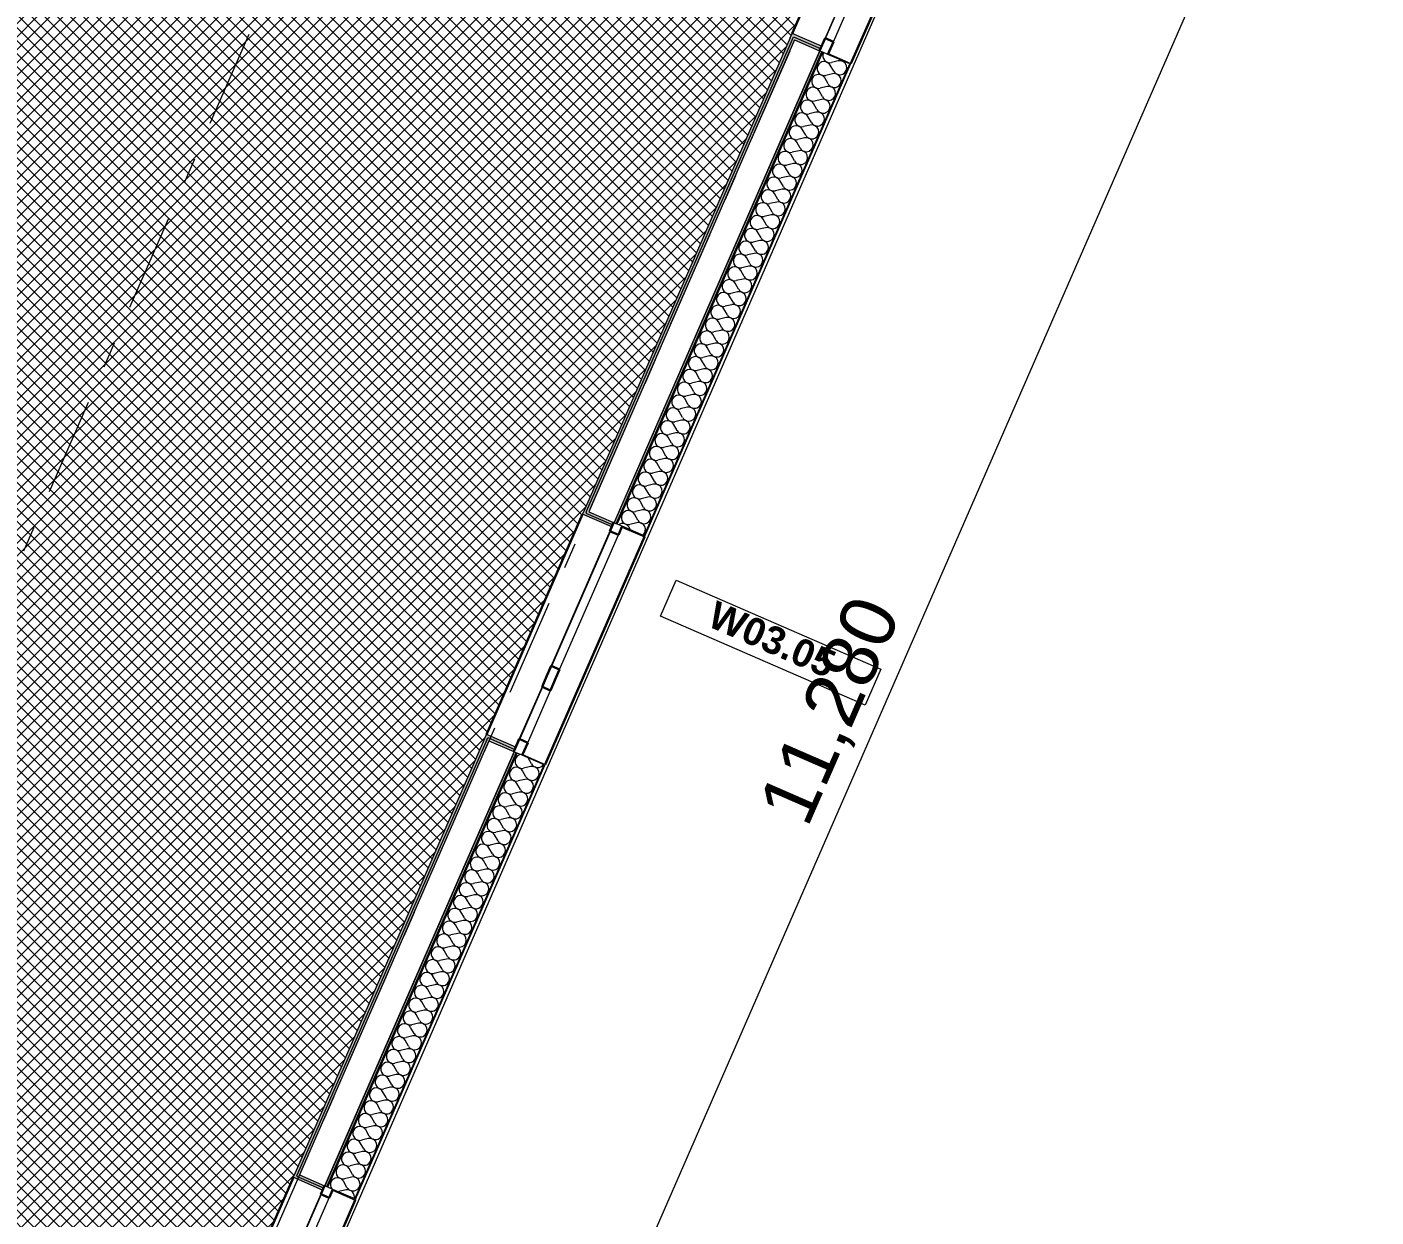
# Model space of a CAD drawing. Header units: millimetres. Extents: x -35034 to 431752, y -71616 to 25069.
# Drawn here: x 410645 to 417986, y -15288 to -8810 of the extents above; entities that cross this region are included whole.
import ezdxf
from ezdxf.enums import TextEntityAlignment as Align

# ---------------------------------------------------------------- set-up
doc = ezdxf.new("R2010")
doc.units = ezdxf.units.MM
doc.header["$MEASUREMENT"] = 0
doc.linetypes.add('Double Dashed', pattern=[1093.611073, 529.166651, -211.666656, 141.111112, -211.666656])
for name, color, linetype, lineweight, true_color in [('A-25-M_Wall_Int_Pen_No__102', 7, 'Continuous', 15, 0xcccccc), ('A-35-M_FFE_Fixed_Pen_No__64', 7, 'Continuous', 20, 0x606060), ('New_A-25-M_Wall_Ext_Pen_No__107', 7, 'Continuous', 15, 0xa6a6a6), ('New_A-25-M_Wall_Ext_Pen_No__147', 7, 'Continuous', 0, 0x606060), ('New_A-95-M-SFS_Edge_Pen_No__252', 7, 'Continuous', 13, 0xe8e8e8), ('New_ArchiCAD Windows_Pen_No__23', 7, 'Continuous', 30, 0x2a2a2a), ('New_ArchiCAD Windows_Pen_No__43', 7, 'Continuous', 30, 0x444444)]:
    doc.layers.add(name, color=color, linetype=linetype, lineweight=lineweight, true_color=true_color)
for name, color, linetype in [('New_A-15-MG_Structural_Grid', 7, 'Continuous'), ('New_A-25-M_Wall_Ext', 7, 'Continuous'), ('New_A-95-D_Dim_Grid.Dim', 7, 'Continuous'), ('New_ArchiCAD Windows', 7, 'Continuous')]:
    doc.layers.add(name, color=color, linetype=linetype)
for name, color, linetype, lineweight in [('New_A-15-MG_Structural_Grid_Pen_No__4', 7, 'Continuous', 20), ('New_A-25-M_Wall_Ext_Pen_No__1', 7, 'Continuous', 13), ('New_A-95-D_Dim_Grid.Dim_Pen_No__4', 7, 'Continuous', 20), ('New_A-95-P_Text_1_50_GA_Pen_No__1', 7, 'Continuous', 13), ('New_ArchiCAD Windows_Pen_No__1', 7, 'Continuous', 13), ('New_ArchiCAD Windows_Pen_No__83', 8, 'Continuous', 20)]:
    doc.layers.add(name, color=color, linetype=linetype, lineweight=lineweight)
doc.styles.add('GENERATED_STYLE_1', font='')
doc.styles.add('GENERATED_STYLE_4', font='')
doc.styles.get('GENERATED_STYLE_1').set_extended_font_data('Swis721 BT', bold=True)
doc.styles.get('GENERATED_STYLE_4').set_extended_font_data('Swis721 BT')
doc.dimstyles.new('GENERATED_STYLE__4', dxfattribs={"dimtxt": 300, "dimasz": 95, "dimexe": 0.18, "dimexo": 0, "dimgap": 0.09, "dimtad": 1, "dimdec": 0, "dimzin": 0, "dimdsep": 46, "dimtxsty": 'GENERATED_STYLE_4', "dimblk": 'ARROWHEAD_2', "dimblk1": 'ARROWHEAD_2', "dimblk2": 'ARROWHEAD_2', "dimcen": 0.09, "dimclrd": 7, "dimclre": 7, "dimclrt": 7, "dimadec": 0, "dimazin": 0, "dimtfac": 1, "dimtdec": 4, "dimtmove": 0, "dimatfit": 3, "dimfxl": 1, "dimtolj": 1, "dimtzin": 0, "dimarcsym": 0})
pattern_1 = [(0, (341458.06, 0), (0, 173.2051), [0, -100]), (0, (341508.06, 86.6), (0, 173.2051), [0, -100])]

# ---------------------------------------------------------------- blocks, each defined once
blk = doc.blocks.new('*X806', base_point=(341458.1, 0))
at = {"layer": 'New_A-25-M_Wall_Ext_Pen_No__107', "linetype": 'Continuous'}
for p, q in [((413384.5, -12836.3), (413347.4, -12845.1)), ((413390.6, -12822.3), (413371.8, -12789.2)), ((413354.1, -12906.1), (413317, -12914.9)), ((413360.1, -12892.2), (413341.3, -12859)), ((413323.6, -12976), (413286.5, -12984.7)), ((413329.7, -12962), (413310.9, -12928.9)), ((413293.1, -13045.8), (413256.1, -13054.6)), ((413299.2, -13031.8), (413280.4, -12998.7)), ((413238.3, -13171.5), (413219.5, -13138.4)), ((413262.7, -13115.7), (413225.6, -13124.4)), ((413268.8, -13101.7), (413250, -13068.6)), ((413207.9, -13241.4), (413189.1, -13208.2)), ((413232.2, -13185.5), (413195.2, -13194.3)), ((413177.4, -13311.2), (413158.6, -13278.1)), ((413201.8, -13255.3), (413164.7, -13264.1)), ((413147, -13381), (413128.2, -13347.9)), ((413171.3, -13325.2), (413134.3, -13333.9)), ((413116.5, -13450.9), (413097.7, -13417.8)), ((413140.9, -13395), (413103.8, -13403.8)), ((413086.1, -13520.7), (413067.3, -13487.6)), ((413110.4, -13464.9), (413073.4, -13473.6)), ((413055.6, -13590.6), (413036.8, -13557.4)), ((413080, -13534.7), (413042.9, -13543.5)), ((413025.2, -13660.4), (413006.4, -13627.3)), ((413049.5, -13604.5), (413012.4, -13613.3)), ((412994.7, -13730.2), (412975.9, -13697.1)), ((413019.1, -13674.4), (412982, -13683.1)), ((412964.2, -13800.1), (412945.4, -13767)), ((412988.6, -13744.2), (412951.5, -13753)), ((412933.8, -13869.9), (412915, -13836.8)), ((412958.2, -13814.1), (412921.1, -13822.8)), ((412903.3, -13939.8), (412884.5, -13906.6)), ((412927.7, -13883.9), (412890.6, -13892.7)), ((412872.9, -14009.6), (412854.1, -13976.5)), ((412897.3, -13953.7), (412860.2, -13962.5)), ((412836.3, -14093.4), (412799.3, -14102.2)), ((412842.4, -14079.4), (412823.6, -14046.3)), ((412866.8, -14023.6), (412829.7, -14032.3)), ((412805.9, -14163.2), (412768.8, -14172)), ((412812, -14149.3), (412793.2, -14116.1)), ((412775.4, -14233.1), (412738.4, -14241.9)), ((412781.5, -14219.1), (412762.7, -14186)), ((412745, -14302.9), (412707.9, -14311.7)), ((412751.1, -14289), (412732.3, -14255.8)), ((412714.5, -14372.8), (412677.5, -14381.5)), ((412720.6, -14358.8), (412701.8, -14325.7)), ((412684.1, -14442.6), (412647, -14451.4)), ((412690.2, -14428.6), (412671.4, -14395.5)), ((412629.3, -14568.3), (412610.5, -14535.2)), ((412653.6, -14512.4), (412616.6, -14521.2)), ((412659.7, -14498.5), (412640.9, -14465.3)), ((412598.8, -14638.2), (412580, -14605)), ((412623.2, -14582.3), (412586.1, -14591.1)), ((412568.4, -14708), (412549.6, -14674.9)), ((412592.7, -14652.1), (412555.6, -14660.9)), ((412537.9, -14777.8), (412519.1, -14744.7)), ((412562.3, -14722), (412525.2, -14730.7)), ((412507.4, -14847.7), (412488.6, -14814.5)), ((412531.8, -14791.8), (412494.7, -14800.6)), ((412477, -14917.5), (412458.2, -14884.4)), ((412501.4, -14861.6), (412464.3, -14870.4)), ((412446.5, -14987.4), (412427.7, -14954.2)), ((412470.9, -14931.5), (412433.8, -14940.3)), ((412416.1, -15057.2), (412397.3, -15024.1)), ((412440.4, -15001.3), (412403.4, -15010.1)), ((412385.6, -15127), (412366.8, -15093.9)), ((412410, -15071.2), (412372.9, -15079.9)), ((412379.5, -15141), (412342.5, -15149.8))]:
    blk.add_line(p, q, dxfattribs=at)
for centre, start, end in [((413338.7, -12808), 103.11837, 156.44041), ((413308.2, -12877.8), 29.57052, 156.44041), ((413338.7, -12808), 156.44041, 283.31031), ((413393.3, -12873.4), 209.57052, 103.31031), ((413338.7, -12808), 29.57052, 29.76255), ((413423.7, -12803.5), 209.57052, 325.02077), ((413277.8, -12947.7), 29.57052, 156.44041), ((413308.2, -12877.8), 156.44041, 283.31031), ((413362.8, -12943.2), 209.57052, 103.31031), ((413247.3, -13017.5), 29.57052, 156.44041), ((413277.8, -12947.7), 156.44041, 283.31031), ((413332.4, -13013), 209.57052, 103.31031), ((413216.9, -13087.4), 29.57052, 156.44041), ((413247.3, -13017.5), 156.44041, 283.31031), ((413301.9, -13082.9), 209.57052, 103.31031), ((413186.4, -13157.2), 29.57052, 156.44041), ((413216.9, -13087.4), 156.44041, 283.31031), ((413271.5, -13152.7), 209.57052, 103.31031), ((413155.9, -13227), 156.44041, 283.31031), ((413155.9, -13227), 29.57052, 156.44041), ((413186.4, -13157.2), 156.44041, 283.31031), ((413241, -13222.6), 209.57052, 103.31031), ((413125.5, -13296.9), 156.44041, 283.31031), ((413125.5, -13296.9), 29.57052, 156.44041), ((413210.6, -13292.4), 209.57052, 103.31031), ((413095, -13366.7), 156.44041, 283.31031), ((413095, -13366.7), 29.57052, 156.44041), ((413180.1, -13362.2), 209.57052, 103.31031), ((413064.6, -13436.6), 156.44041, 283.31031), ((413064.6, -13436.6), 29.57052, 156.44041), ((413149.6, -13432.1), 209.57052, 103.31031), ((413034.1, -13506.4), 156.44041, 283.31031), ((413034.1, -13506.4), 29.57052, 156.44041), ((413119.2, -13501.9), 209.57052, 103.31031), ((413003.7, -13576.2), 156.44041, 283.31031), ((413003.7, -13576.2), 29.57052, 156.44041), ((413088.7, -13571.8), 209.57052, 103.31031), ((412973.2, -13646.1), 156.44041, 283.31031), ((412973.2, -13646.1), 29.57052, 156.44041), ((413058.3, -13641.6), 209.57052, 103.31031), ((412942.8, -13715.9), 156.44041, 283.31031), ((412942.8, -13715.9), 29.57052, 156.44041), ((413027.8, -13711.4), 209.57052, 103.31031), ((412912.3, -13785.7), 156.44041, 283.31031), ((412912.3, -13785.7), 29.57052, 156.44041), ((412997.4, -13781.3), 209.57052, 103.31031), ((412881.9, -13855.6), 156.44041, 283.31031), ((412881.9, -13855.6), 29.57052, 156.44041), ((412966.9, -13851.1), 209.57052, 103.31031), ((412851.4, -13925.4), 156.44041, 283.31031), ((412851.4, -13925.4), 29.57052, 156.44041), ((412936.5, -13921), 209.57052, 103.31031), ((412821, -13995.3), 156.44041, 283.31031), ((412821, -13995.3), 29.57052, 156.44041), ((412906, -13990.8), 209.57052, 103.31031), ((412790.5, -14065.1), 156.44041, 283.31031), ((412790.5, -14065.1), 29.57052, 156.44041), ((412845.1, -14130.5), 209.57052, 103.31031), ((412875.6, -14060.6), 209.57052, 103.31031), ((412729.6, -14204.8), 29.57052, 156.44041), ((412760, -14134.9), 156.44041, 283.31031), ((412760, -14134.9), 29.57052, 156.44041), ((412814.7, -14200.3), 209.57052, 103.31031), ((412699.1, -14274.6), 29.57052, 156.44041), ((412729.6, -14204.8), 156.44041, 283.31031), ((412784.2, -14270.2), 209.57052, 103.31031), ((412668.7, -14344.5), 29.57052, 156.44041), ((412699.1, -14274.6), 156.44041, 283.31031), ((412753.8, -14340), 209.57052, 103.31031), ((412638.2, -14414.3), 29.57052, 156.44041), ((412668.7, -14344.5), 156.44041, 283.31031), ((412723.3, -14409.8), 209.57052, 103.31031), ((412607.8, -14484.1), 29.57052, 156.44041), ((412638.2, -14414.3), 156.44041, 283.31031), ((412692.8, -14479.7), 209.57052, 103.31031), ((412577.3, -14554), 29.57052, 156.44041), ((412607.8, -14484.1), 156.44041, 283.31031), ((412662.4, -14549.5), 209.57052, 103.31031), ((412546.9, -14623.8), 156.44041, 283.31031), ((412546.9, -14623.8), 29.57052, 156.44041), ((412577.3, -14554), 156.44041, 283.31031), ((412631.9, -14619.4), 209.57052, 103.31031), ((412516.4, -14693.7), 156.44041, 283.31031), ((412516.4, -14693.7), 29.57052, 156.44041), ((412601.5, -14689.2), 209.57052, 103.31031), ((412486, -14763.5), 156.44041, 283.31031), ((412486, -14763.5), 29.57052, 156.44041), ((412571, -14759), 209.57052, 103.31031), ((412455.5, -14833.3), 156.44041, 283.31031), ((412455.5, -14833.3), 29.57052, 156.44041), ((412540.6, -14828.9), 209.57052, 103.31031), ((412425.1, -14903.2), 156.44041, 283.31031), ((412425.1, -14903.2), 29.57052, 156.44041), ((412510.1, -14898.7), 209.57052, 103.31031), ((412394.6, -14973), 156.44041, 283.31031), ((412394.6, -14973), 29.57052, 156.44041), ((412479.7, -14968.6), 209.57052, 103.31031), ((412364.2, -15042.9), 156.44041, 283.31031), ((412364.2, -15042.9), 29.57052, 156.44041), ((412449.2, -15038.4), 209.57052, 103.31031), ((412333.7, -15112.7), 156.44041, 215.46251), ((412333.7, -15112.7), 29.57052, 156.44041), ((412418.8, -15108.2), 209.57052, 103.31031), ((412333.7, -15112.7), 277.41831, 283.31031), ((412388.3, -15178.1), 344.6407, 103.31031)]:
    blk.add_arc(centre, 38.1, start, end, dxfattribs=at)
blk = doc.blocks.new('*X807', base_point=(341458.1, 0))
at = {"layer": 'New_A-25-M_Wall_Ext_Pen_No__107', "linetype": 'Continuous'}
for p, q in [((415035.1, -9051), (415016.3, -9017.9)), ((415059.5, -8995.1), (415022.4, -9003.9)), ((415004.6, -9120.8), (414985.8, -9087.7)), ((415029, -9065), (414991.9, -9073.7)), ((414974.2, -9190.7), (414955.4, -9157.5)), ((414998.5, -9134.8), (414961.5, -9143.6)), ((414943.7, -9260.5), (414924.9, -9227.4)), ((414968.1, -9204.6), (414931, -9213.4)), ((414913.3, -9330.3), (414894.5, -9297.2)), ((414937.6, -9274.5), (414900.6, -9283.2)), ((414882.8, -9400.2), (414864, -9367.1)), ((414907.2, -9344.3), (414870.1, -9353.1)), ((414852.4, -9470), (414833.6, -9436.9)), ((414876.7, -9414.2), (414839.7, -9422.9)), ((414821.9, -9539.9), (414803.1, -9506.7)), ((414846.3, -9484), (414809.2, -9492.8)), ((414791.5, -9609.7), (414772.7, -9576.6)), ((414815.8, -9553.8), (414778.8, -9562.6)), ((414761, -9679.5), (414742.2, -9646.4)), ((414785.4, -9623.7), (414748.3, -9632.4)), ((414724.5, -9763.4), (414687.4, -9772.1)), ((414730.6, -9749.4), (414711.8, -9716.3)), ((414754.9, -9693.5), (414717.8, -9702.3)), ((414694, -9833.2), (414656.9, -9842)), ((414700.1, -9819.2), (414681.3, -9786.1)), ((414663.6, -9903), (414626.5, -9911.8)), ((414669.6, -9889.1), (414650.8, -9855.9)), ((414633.1, -9972.9), (414596, -9981.6)), ((414639.2, -9958.9), (414620.4, -9925.8)), ((414602.6, -10042.7), (414565.6, -10051.5)), ((414608.7, -10028.7), (414589.9, -9995.6)), ((414572.2, -10112.6), (414535.1, -10121.3)), ((414578.3, -10098.6), (414559.5, -10065.5)), ((414541.7, -10182.4), (414504.7, -10191.2)), ((414547.8, -10168.4), (414529, -10135.3)), ((414486.9, -10308.1), (414468.1, -10275)), ((414511.3, -10252.2), (414474.2, -10261)), ((414517.4, -10238.3), (414498.6, -10205.1)), ((414456.5, -10377.9), (414437.7, -10344.8)), ((414480.8, -10322.1), (414443.8, -10330.8)), ((414426, -10447.8), (414407.2, -10414.6)), ((414450.4, -10391.9), (414413.3, -10400.7)), ((414395.6, -10517.6), (414376.8, -10484.5)), ((414419.9, -10461.8), (414382.9, -10470.5)), ((414365.1, -10587.5), (414346.3, -10554.3)), ((414389.5, -10531.6), (414352.4, -10540.4)), ((414334.7, -10657.3), (414315.9, -10624.2)), ((414359, -10601.4), (414321.9, -10610.2)), ((414304.2, -10727.1), (414285.4, -10694)), ((414328.6, -10671.3), (414291.5, -10680)), ((414273.8, -10797), (414255, -10763.8)), ((414298.1, -10741.1), (414261, -10749.9)), ((414243.3, -10866.8), (414224.5, -10833.7)), ((414267.7, -10810.9), (414230.6, -10819.7)), ((414212.8, -10936.7), (414194, -10903.5)), ((414237.2, -10880.8), (414200.1, -10889.6)), ((414182.4, -11006.5), (414163.6, -10973.4)), ((414206.8, -10950.6), (414169.7, -10959.4)), ((414151.9, -11076.3), (414133.1, -11043.2)), ((414176.3, -11020.5), (414139.2, -11029.2)), ((414121.5, -11146.2), (414102.7, -11113)), ((414145.8, -11090.3), (414108.8, -11099.1)), ((414084.9, -11230), (414047.9, -11238.8)), ((414091, -11216), (414072.2, -11182.9)), ((414115.4, -11160.1), (414078.3, -11168.9)), ((414054.5, -11299.8), (414017.4, -11308.6)), ((414060.6, -11285.9), (414041.8, -11252.7)), ((414024, -11369.7), (413987, -11378.4)), ((414030.1, -11355.7), (414011.3, -11322.6)), ((413993.6, -11439.5), (413956.5, -11448.3)), ((413999.7, -11425.5), (413980.9, -11392.4)), ((413963.1, -11509.3), (413926.1, -11518.1)), ((413969.2, -11495.4), (413950.4, -11462.2)), ((413929.3, -11548.5), (413920, -11532.1))]:
    blk.add_line(p, q, dxfattribs=at)
for centre, start, end in [((415013.6, -8966.8), 156.44041, 283.31031), ((415013.6, -8966.8), 152.5624, 156.44041), ((414983.2, -9036.7), 156.44041, 283.31031), ((414983.2, -9036.7), 29.57052, 156.44041), ((415068.2, -9032.2), 209.57052, 103.31031), ((415098.7, -8962.4), 225.24745, 267.63338), ((414952.7, -9106.5), 156.44041, 283.31031), ((414952.7, -9106.5), 29.57052, 156.44041), ((415037.8, -9102), 209.57052, 103.31031), ((414922.2, -9176.3), 156.44041, 283.31031), ((414922.2, -9176.3), 29.57052, 156.44041), ((415007.3, -9171.9), 209.57052, 103.31031), ((414891.8, -9246.2), 156.44041, 283.31031), ((414891.8, -9246.2), 29.57052, 156.44041), ((414976.9, -9241.7), 209.57052, 103.31031), ((414861.3, -9316), 156.44041, 283.31031), ((414861.3, -9316), 29.57052, 156.44041), ((414946.4, -9311.5), 209.57052, 103.31031), ((414830.9, -9385.9), 156.44041, 283.31031), ((414830.9, -9385.9), 29.57052, 156.44041), ((414916, -9381.4), 209.57052, 103.31031), ((414800.4, -9455.7), 156.44041, 283.31031), ((414800.4, -9455.7), 29.57052, 156.44041), ((414885.5, -9451.2), 209.57052, 103.31031), ((414770, -9525.5), 156.44041, 283.31031), ((414770, -9525.5), 29.57052, 156.44041), ((414855, -9521.1), 209.57052, 103.31031), ((414739.5, -9595.4), 156.44041, 283.31031), ((414739.5, -9595.4), 29.57052, 156.44041), ((414824.6, -9590.9), 209.57052, 103.31031), ((414709.1, -9665.2), 156.44041, 283.31031), ((414709.1, -9665.2), 29.57052, 156.44041), ((414794.1, -9660.7), 209.57052, 103.31031), ((414678.6, -9735.1), 156.44041, 283.31031), ((414678.6, -9735.1), 29.57052, 156.44041), ((414733.2, -9800.4), 209.57052, 103.31031), ((414763.7, -9730.6), 209.57052, 103.31031), ((414617.7, -9874.7), 29.57052, 156.44041), ((414648.2, -9804.9), 156.44041, 283.31031), ((414648.2, -9804.9), 29.57052, 156.44041), ((414702.8, -9870.3), 209.57052, 103.31031), ((414587.3, -9944.6), 29.57052, 156.44041), ((414617.7, -9874.7), 156.44041, 283.31031), ((414672.3, -9940.1), 209.57052, 103.31031), ((414556.8, -10014.4), 29.57052, 156.44041), ((414587.3, -9944.6), 156.44041, 283.31031), ((414641.9, -10009.9), 209.57052, 103.31031), ((414526.4, -10084.3), 29.57052, 156.44041), ((414556.8, -10014.4), 156.44041, 283.31031), ((414611.4, -10079.8), 209.57052, 103.31031), ((414495.9, -10154.1), 29.57052, 156.44041), ((414526.4, -10084.3), 156.44041, 283.31031), ((414581, -10149.6), 209.57052, 103.31031), ((414465.4, -10223.9), 29.57052, 156.44041), ((414495.9, -10154.1), 156.44041, 283.31031), ((414550.5, -10219.5), 209.57052, 103.31031), ((414435, -10293.8), 29.57052, 156.44041), ((414465.4, -10223.9), 156.44041, 283.31031), ((414520.1, -10289.3), 209.57052, 103.31031), ((414404.5, -10363.6), 156.44041, 283.31031), ((414404.5, -10363.6), 29.57052, 156.44041), ((414435, -10293.8), 156.44041, 283.31031), ((414489.6, -10359.1), 209.57052, 103.31031), ((414374.1, -10433.4), 156.44041, 283.31031), ((414374.1, -10433.4), 29.57052, 156.44041), ((414459.2, -10429), 209.57052, 103.31031), ((414343.6, -10503.3), 156.44041, 283.31031), ((414343.6, -10503.3), 29.57052, 156.44041), ((414428.7, -10498.8), 209.57052, 103.31031), ((414313.2, -10573.1), 156.44041, 283.31031), ((414313.2, -10573.1), 29.57052, 156.44041), ((414398.2, -10568.7), 209.57052, 103.31031), ((414282.7, -10643), 156.44041, 283.31031), ((414282.7, -10643), 29.57052, 156.44041), ((414367.8, -10638.5), 209.57052, 103.31031), ((414252.3, -10712.8), 156.44041, 283.31031), ((414252.3, -10712.8), 29.57052, 156.44041), ((414337.3, -10708.3), 209.57052, 103.31031), ((414221.8, -10782.6), 156.44041, 283.31031), ((414221.8, -10782.6), 29.57052, 156.44041), ((414306.9, -10778.2), 209.57052, 103.31031), ((414191.4, -10852.5), 156.44041, 283.31031), ((414191.4, -10852.5), 29.57052, 156.44041), ((414276.4, -10848), 209.57052, 103.31031), ((414160.9, -10922.3), 156.44041, 283.31031), ((414160.9, -10922.3), 29.57052, 156.44041), ((414246, -10917.9), 209.57052, 103.31031), ((414130.5, -10992.2), 156.44041, 283.31031), ((414130.5, -10992.2), 29.57052, 156.44041), ((414215.5, -10987.7), 209.57052, 103.31031), ((414100, -11062), 156.44041, 283.31031), ((414100, -11062), 29.57052, 156.44041), ((414185.1, -11057.5), 209.57052, 103.31031), ((414069.5, -11131.8), 156.44041, 283.31031), ((414069.5, -11131.8), 29.57052, 156.44041), ((414124.2, -11197.2), 209.57052, 103.31031), ((414154.6, -11127.4), 209.57052, 103.31031), ((414039.1, -11201.7), 156.44041, 283.31031), ((414039.1, -11201.7), 29.57052, 156.44041), ((414093.7, -11267.1), 209.57052, 103.31031), ((413978.2, -11341.4), 29.57052, 156.44041), ((414008.6, -11271.5), 156.44041, 283.31031), ((414008.6, -11271.5), 29.57052, 156.44041), ((414063.3, -11336.9), 209.57052, 103.31031), ((413947.7, -11411.2), 29.57052, 156.44041), ((413978.2, -11341.4), 156.44041, 283.31031), ((414032.8, -11406.7), 209.57052, 103.31031), ((413917.3, -11481), 29.57052, 156.44041), ((413947.7, -11411.2), 156.44041, 283.31031), ((414002.3, -11476.6), 209.57052, 103.31031), ((413886.8, -11550.9), 29.57052, 126.30762), ((413917.3, -11481), 156.44041, 283.31031), ((413971.9, -11546.4), 306.57309, 103.31031)]:
    blk.add_arc(centre, 38.1, start, end, dxfattribs=at)
blk = doc.blocks.new('Double Window 19_2')
at = {"layer": 'New_ArchiCAD Windows_Pen_No__1', "linetype": 'Continuous'}
for p, q in [((-680, 0), (-680, -29.5)), ((680, 0), (680, -29.5)), ((-680, -29.5), (-680, -35.5)), ((-680, -35.5), (-680, -47.5)), ((-680, -47.5), (-680, -50)), ((680, -29.5), (680, -35.5)), ((680, -35.5), (680, -47.5)), ((680, -47.5), (680, -50))]:
    blk.add_line(p, q, dxfattribs=at)
at = {"layer": 'New_ArchiCAD Windows_Pen_No__23', "linetype": 'Continuous'}
for p, q in [((-675.5, 135), (675.5, 135)), ((-654, -223.5), (654, -223.5))]:
    blk.add_line(p, q, dxfattribs=at)
at = {"layer": 'New_ArchiCAD Windows_Pen_No__43', "linetype": 'Continuous'}
for p, q in [((-680, 0), (-605, 0)), ((-605, 0), (-605, -50)), ((-295, -50), (-295, 0)), ((-295, 0), (-220, 0)), ((-220, 0), (-170, 0)), ((-170, 0), (-170, -50)), ((630, -50), (630, 0)), ((630, 0), (680, 0)), ((-605, -50), (-680, -50)), ((-220, -50), (-295, -50)), ((-170, -50), (-220, -50)), ((680, -50), (630, -50))]:
    blk.add_line(p, q, dxfattribs=at)
at = {"layer": 'New_ArchiCAD Windows_Pen_No__83', "linetype": 'Continuous'}
for p, q in [((-605, 0), (-295, 0)), ((-170, 0), (630, 0)), ((-295, -50), (-605, -50)), ((630, -50), (-170, -50))]:
    blk.add_line(p, q, dxfattribs=at)
blk = doc.blocks.new('Wall_229_1', base_point=(408895.3, -23304.8))
at = {"layer": 'New_A-25-M_Wall_Ext', "linetype": 'Continuous', "lineweight": 0, "true_color": 0x000000}
h = blk.add_hatch(dxfattribs=at)
h.set_pattern_fill('Plaster_0001', color=178, style=0, pattern_type=2)
h.set_pattern_definition(pattern_1)
h.paths.add_polyline_path([(415128.8, -9009.3), (415005.1, -8955.4), (415003.3, -8959.5), (415122.9, -9011.7), (415127, -9013.5)])
h = blk.add_hatch(dxfattribs=at)
h.set_pattern_fill('Plaster_0001', color=178, style=0, pattern_type=2)
h.set_pattern_definition(pattern_1)
h.paths.add_polyline_path([(414002.7, -11580.6), (414006.8, -11582.4), (415127, -9013.5), (415122.9, -9011.7)])
h = blk.add_hatch(dxfattribs=at)
h.set_pattern_fill('Plaster_0001', color=178, style=0, pattern_type=2)
h.set_pattern_definition(pattern_1)
h.paths.add_polyline_path([(414006.8, -11582.4), (414002.7, -11580.6), (413883.1, -11528.4), (413881.3, -11532.5), (414005, -11586.5)])
h = blk.add_hatch(dxfattribs=at)
h.set_pattern_fill('Plaster_0001', color=178, style=0, pattern_type=2)
h.set_pattern_definition(pattern_1)
h.paths.add_polyline_path([(413465.1, -12824.9), (413341.3, -12770.9), (413339.5, -12775), (413459.1, -12827.2), (413463.3, -12829)])
h = blk.add_hatch(dxfattribs=at)
h.set_pattern_fill('Plaster_0001', color=178, style=0, pattern_type=2)
h.set_pattern_definition(pattern_1)
h.paths.add_polyline_path([(412428.9, -15189.8), (412433, -15191.6), (413463.3, -12829), (413459.1, -12827.2)])
h = blk.add_hatch(dxfattribs=at)
h.set_pattern_fill('Plaster_0001', color=178, style=0, pattern_type=2)
h.set_pattern_definition(pattern_1)
h.paths.add_polyline_path([(412433, -15191.6), (412428.9, -15189.8), (412309.3, -15137.7), (412307.5, -15141.8), (412431.2, -15195.8)])
at = {"layer": 'New_A-25-M_Wall_Ext_Pen_No__107', "linetype": 'Continuous'}
for points in [[(413678.2, -11439.1), (413690.1, -11444.3), (414810.3, -8875.4), (414798.4, -8870.2)], [(414810.3, -8875.4), (413690.1, -11444.3), (413702.1, -11449.5), (414822.2, -8880.6)], [(414798.4, -8870.2), (414810.3, -8875.4), (414815.5, -8863.4), (414962.6, -8927.6), (414967.8, -8915.7), (414808.8, -8846.3)], [(414810.3, -8875.4), (414822.2, -8880.6), (414957.4, -8939.5), (414962.6, -8927.6), (414815.5, -8863.4)], [(413667.8, -11462.9), (413826.9, -11532.2), (413832.1, -11520.3), (413685, -11456.2), (413690.1, -11444.3), (413678.2, -11439.1)], [(413685, -11456.2), (413832.1, -11520.3), (413837.3, -11508.4), (413702.1, -11449.5), (413690.1, -11444.3)], [(412104.4, -15048.4), (412116.3, -15053.5), (413146.6, -12690.9), (413134.6, -12685.7)], [(413146.6, -12690.9), (412116.3, -15053.5), (412128.2, -15058.7), (413158.5, -12696.1)], [(413134.6, -12685.7), (413146.6, -12690.9), (413151.7, -12679), (413298.9, -12743.1), (413304.1, -12731.2), (413145, -12661.9)], [(413146.6, -12690.9), (413158.5, -12696.1), (413293.7, -12755), (413298.9, -12743.1), (413151.7, -12679)], [(412094, -15072.2), (412253, -15141.5), (412258.2, -15129.6), (412111.1, -15065.5), (412116.3, -15053.5), (412104.4, -15048.4)], [(412111.1, -15065.5), (412258.2, -15129.6), (412263.4, -15117.7), (412128.2, -15058.7), (412116.3, -15053.5)]]:
    blk.add_hatch(color=256, dxfattribs=at).paths.add_polyline_path(points)
at = {"layer": 'New_A-25-M_Wall_Ext_Pen_No__147', "linetype": 'Continuous'}
for points in [[(414959.7, -8940.5), (413839.6, -11509.4), (413850.6, -11514.2), (414970.7, -8945.3)], [(413296, -12756), (412265.7, -15118.7), (412276.7, -15123.5), (413307, -12760.8)]]:
    blk.add_hatch(color=256, dxfattribs=at).paths.add_polyline_path(points)
at = {"layer": 'New_A-25-M_Wall_Ext_Pen_No__1', "linetype": 'Continuous'}
for p, q in [((414810.3, -8875.4), (413690.1, -11444.3)), ((414822.2, -8880.6), (413702.1, -11449.5)), ((414798.4, -8870.2), (414808.8, -8846.3)), ((414967.8, -8915.7), (414808.8, -8846.3)), ((414810.3, -8875.4), (414815.5, -8863.4)), ((414815.5, -8863.4), (414962.6, -8927.6)), ((414822.2, -8880.6), (414957.4, -8939.5)), ((413839.6, -11509.4), (414959.7, -8940.5)), ((413850.6, -11514.2), (414970.7, -8945.3)), ((413856.1, -11516.6), (414976.2, -8947.7)), ((414957.4, -8939.5), (414962.6, -8927.6)), ((414959.7, -8940.5), (414957.4, -8939.5)), ((414970.7, -8945.3), (414959.7, -8940.5)), ((414962.6, -8927.6), (414967.8, -8915.7)), ((414976.2, -8947.7), (414970.7, -8945.3)), ((415003.3, -8959.5), (414976.2, -8947.7)), ((415003.3, -8959.5), (415005.1, -8955.4)), ((415005.1, -8955.4), (415128.8, -9009.3)), ((414002.7, -11580.6), (415122.9, -9011.7)), ((415122.9, -9011.7), (415003.3, -8959.5)), ((415127, -9013.5), (415128.8, -9009.3)), ((413678.2, -11439.1), (413667.8, -11462.9)), ((413690.1, -11444.3), (413685, -11456.2)), ((413702.1, -11449.5), (413837.3, -11508.4)), ((413826.9, -11532.2), (413667.8, -11462.9)), ((413685, -11456.2), (413832.1, -11520.3)), ((413832.1, -11520.3), (413826.9, -11532.2)), ((413837.3, -11508.4), (413832.1, -11520.3)), ((413839.6, -11509.4), (413837.3, -11508.4)), ((413850.6, -11514.2), (413839.6, -11509.4)), ((413856.1, -11516.6), (413850.6, -11514.2)), ((413883.1, -11528.4), (413856.1, -11516.6)), ((413883.1, -11528.4), (413881.3, -11532.5)), ((413881.3, -11532.5), (414005, -11586.5)), ((414002.7, -11580.6), (413883.1, -11528.4)), ((414006.8, -11582.4), (414005, -11586.5)), ((413146.6, -12690.9), (412116.3, -15053.5)), ((413158.5, -12696.1), (412128.2, -15058.7)), ((413134.6, -12685.7), (413145, -12661.9)), ((413304.1, -12731.2), (413145, -12661.9)), ((413146.6, -12690.9), (413151.7, -12679)), ((413151.7, -12679), (413298.9, -12743.1)), ((413158.5, -12696.1), (413293.7, -12755)), ((412265.7, -15118.7), (413296, -12756)), ((412276.7, -15123.5), (413307, -12760.8)), ((412282.2, -15125.9), (413312.5, -12763.2)), ((413293.7, -12755), (413298.9, -12743.1)), ((413296, -12756), (413293.7, -12755)), ((413307, -12760.8), (413296, -12756)), ((413298.9, -12743.1), (413304.1, -12731.2)), ((413312.5, -12763.2), (413307, -12760.8)), ((413339.5, -12775), (413312.5, -12763.2)), ((413339.5, -12775), (413341.3, -12770.9)), ((413341.3, -12770.9), (413465.1, -12824.9)), ((412428.9, -15189.8), (413459.1, -12827.2)), ((413459.1, -12827.2), (413339.5, -12775)), ((413463.3, -12829), (413465.1, -12824.9)), ((412104.4, -15048.4), (412094, -15072.2)), ((412253, -15141.5), (412094, -15072.2)), ((412116.3, -15053.5), (412111.1, -15065.5)), ((412111.1, -15065.5), (412258.2, -15129.6)), ((412128.2, -15058.7), (412263.4, -15117.7)), ((412263.4, -15117.7), (412258.2, -15129.6)), ((412265.7, -15118.7), (412263.4, -15117.7)), ((412276.7, -15123.5), (412265.7, -15118.7)), ((412282.2, -15125.9), (412276.7, -15123.5)), ((412258.2, -15129.6), (412253, -15141.5)), ((412309.3, -15137.7), (412282.2, -15125.9)), ((412309.3, -15137.7), (412307.5, -15141.8)), ((412307.5, -15141.8), (412431.2, -15195.8)), ((412428.9, -15189.8), (412309.3, -15137.7)), ((412433, -15191.6), (412431.2, -15195.8))]:
    blk.add_line(p, q, dxfattribs=at)
at = {"layer": 'New_A-25-M_Wall_Ext_Pen_No__1', "linetype": 'Continuous', "flags": 128}
for points in [[(414798.4, -8870.2), (413678.2, -11439.1)], [(414006.8, -11582.4), (415127, -9013.5)], [(413134.6, -12685.7), (412104.4, -15048.4)], [(412433, -15191.6), (413463.3, -12829)]]:
    blk.add_lwpolyline(points, dxfattribs=at)
at = {"layer": 'New_A-25-M_Wall_Ext', "color": 250, "lineweight": 50, "true_color": 0x2a2a2a}
for name in ['*X807', '*X806']:
    blk.add_blockref(name, (341458.1, 0), dxfattribs=at)
at = {"layer": 'New_ArchiCAD Windows', "color": 251, "linetype": 'Continuous', "lineweight": 20, "true_color": 0x606060, "xscale": -1, "zscale": 1000, "rotation": 246.440414640073}
for p in [(415275.1, -8336.2), (413611.3, -12151.7), (412037.5, -15761)]:
    blk.add_blockref('Double Window 19_2', p, dxfattribs=at)
blk = doc.blocks.new('Standard grid marker_5')
at = {"layer": 'New_A-15-MG_Structural_Grid_Pen_No__4', "linetype": 'Double Dashed'}
blk.add_line((1000, 0), (29726, 0), dxfattribs=at)
at = {"layer": 'New_A-15-MG_Structural_Grid_Pen_No__4', "style": 'GENERATED_STYLE_4'}
for tag, p in [('AC_MarkerText_1_0', (-500, 36.5)), ('AC_MarkerText_1_1', (31226, 36.5))]:
    blk.add_attdef(tag, text='', height=350, rotation=90, dxfattribs=at).set_placement(p, align=Align.MIDDLE_CENTER)
blk = doc.blocks.new('*D852', base_point=(341458.1, 0))
at = {"layer": 'New_A-95-D_Dim_Grid.Dim_Pen_No__4', "linetype": 'Continuous'}
for p, q in [((417546.9, -7530.9), (417461.1, -7414.8)), ((417504, -7472.9), (412995.4, -17812.6)), ((417418.1, -7435.4), (417589.9, -7510.3)), ((417528.4, -7416.8), (417504, -7472.9)), ((413038.2, -17870.7), (412952.5, -17754.6)), ((412995.4, -17812.6), (411696.3, -20791.7)), ((412909.4, -17775.1), (413081.3, -17850.1))]:
    blk.add_line(p, q, dxfattribs=at)
at = {"layer": 'New_A-95-D_Dim_Grid.Dim_Pen_No__4', "insert": (414942, -13198.2), "char_height": 300, "attachment_point": 7, "rotation": 66.44041, "style": 'GENERATED_STYLE_4'}
blk.add_mtext('\\A1;{\\fSwis721 BT|b0|i0|c0|p34;11,280}', dxfattribs=at)
blk = doc.blocks.new('ARROWHEAD_2')
at = {"color": 0, "linetype": 'Continuous', "lineweight": 0}
for p, q in [((0, 0), (-1, 0)), ((-0.378, -0.655), (0.378, 0.655))]:
    blk.add_line(p, q, dxfattribs=at)

msp = doc.modelspace()

# ---------------------------------------------------------------- hatches: boundary and pattern name
at = {"layer": 'A-25-M_Wall_Int_Pen_No__102', "linetype": 'Continuous'}
h = msp.add_hatch(dxfattribs=at)
h.set_pattern_fill('Grid_5x5_Diagonal_0001', color=256, style=0, pattern_type=2)
h.set_pattern_definition([(45, (341458.065, 0), (-35.35534, 35.35534), []), (135, (341458.065, 0), (35.35534, 35.35534), [])])
h.paths.add_polyline_path([(386338.7, -19098.9), (390988.7, -8434.9), (386795.1, -6606.2), (389309.2, -840.5), (390392.2, -1312.7), (392455.7, 3419.4), (415731.5, -6730.2), (406503.9, -27891.9)])

# ---------------------------------------------------------------- linework, layer by layer
at = {"layer": 'A-35-M_FFE_Fixed_Pen_No__64', "linetype": 'Continuous', "flags": 128}
msp.add_lwpolyline([(395757.2, 2500.7), (416265.3, -6441.8), (406601.6, -28603.8), (386093.5, -19661.2)], dxfattribs=at)
at = {"layer": 'New_A-95-M-SFS_Edge_Pen_No__252', "linetype": 'Continuous', "flags": 128}
msp.add_lwpolyline([(386166.7, -19493.2), (406493.3, -28356.6), (416009.5, -6533.2), (395236.4, 2524.9)], dxfattribs=at)
at = {"layer": 'New_A-95-P_Text_1_50_GA_Pen_No__1', "linetype": 'Continuous', "flags": 128}
msp.add_lwpolyline([(414177.6, -11821.3), (415290.7, -12306.7), (415205.3, -12502.7), (414092.1, -12017.3)], close=True, dxfattribs=at)

# ---------------------------------------------------------------- block references
at = {"layer": 'New_A-15-MG_Structural_Grid', "color": 8, "linetype": 'Continuous', "lineweight": 15, "zscale": 1000, "rotation": 246.4404115839982}
for p in [(414436.9, -2921.6), (416943.9, -4014.8)]:
    msp.add_blockref('Standard grid marker_5', p, dxfattribs=at)
at = {"layer": 'New_A-25-M_Wall_Ext', "color": 250, "lineweight": 50, "true_color": 0x2a2a2a}
msp.add_blockref('Wall_229_1', (408895.3, -23304.8), dxfattribs=at)

# ---------------------------------------------------------------- texts
at = {"layer": 'New_A-95-P_Text_1_50_GA_Pen_No__1', "linetype": 'Continuous', "insert": (414729.4, -12074.9), "char_height": 150, "attachment_point": 2, "rotation": 336.44041, "style": 'GENERATED_STYLE_1'}
msp.add_mtext('\\A1;{\\fSwis721 BT|b1|i0|c0|p34;W03.05}', dxfattribs=at)

# ---------------------------------------------------------------- dimensions: what is measured, and where the dimension line sits
at = {"layer": 'New_A-95-D_Dim_Grid.Dim', "linetype": 'Continuous'}
dim = msp.add_linear_dim(base=(412995.4, -17812.6), p1=(428522, -12277.3), p2=(413118.6, -17866.3), angle=246.44041, dimstyle='GENERATED_STYLE__4', dxfattribs=at)
dim.commit()
dim.dimension.update_dxf_attribs({"geometry": '*D852', "text_midpoint": (415063.4, -12544.6), "dimtype": 160, "text_rotation": 66.44041})

doc.saveas('drawing.dxf')
